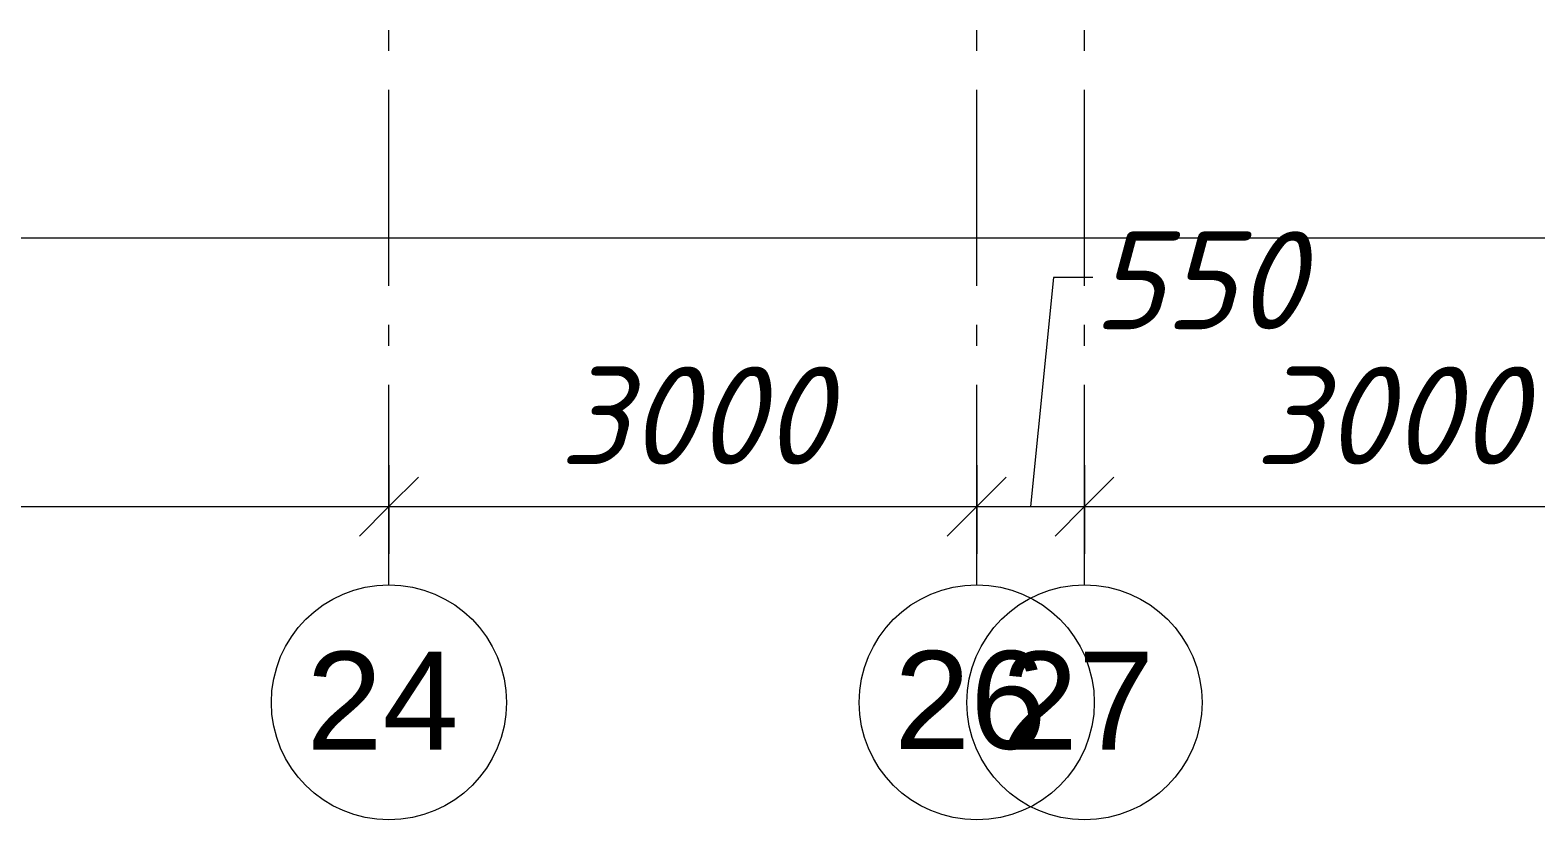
# Model space of a CAD drawing. Header units: millimetres. Extents: x -537608 to 253996, y -217170 to 186033.
# Drawn here: x -281308 to -273622, y 86251 to 90283 of the extents above; entities that cross this region are included whole.
import ezdxf

# ---------------------------------------------------------------- set-up
doc = ezdxf.new("R2010")
doc.units = ezdxf.units.MM
doc.layers.add('PDF _Геометрия', color=7, linetype='Continuous')
doc.layers.add('PDF _Текст', color=7, linetype='Continuous')
doc.styles.add('PDF ArialMT', font='arial.ttf')
doc.styles.add('PDF ISOCPEUR Italic', font='isocpeui.ttf')

msp = doc.modelspace()

# ---------------------------------------------------------------- linework, layer by layer
at = {"layer": 'PDF _Геометрия', "color": 253, "lineweight": 9, "true_color": 0xaaaaaa}
for p, q in [((-279476.1843, 90177.6001), (-279476.1843, 90283.435)), ((-276476.1857, 90177.6001), (-276476.1857, 90283.435)), ((-275926.1835, 90177.6001), (-275926.1835, 90283.435)), ((-279476.1843, 88977.5999), (-279476.1843, 89977.6037)), ((-276476.1857, 88977.5999), (-276476.1857, 89977.6037)), ((-275926.1835, 88977.5999), (-275926.1835, 89977.6037)), ((-279476.1843, 88671.7685), (-279476.1843, 88777.6034)), ((-276476.1857, 88671.7685), (-276476.1857, 88777.6034)), ((-275926.1835, 88671.7685), (-275926.1835, 88777.6034)), ((-279476.1843, 87450.5056), (-279476.1843, 88471.7677)), ((-276476.1857, 87450.5056), (-276476.1857, 88471.7677)), ((-275926.1835, 87450.5056), (-275926.1835, 88471.7677))]:
    msp.add_line(p, q, dxfattribs=at)
at = {"layer": 'PDF _Геометрия', "lineweight": 9}
for p, q in [((-317116.1758, 89222.6878), (-213136.1964, 89222.6878)), ((-276084.2921, 89019.3413), (-276201.1846, 87849.9646)), ((-275884.2957, 89019.3413), (-276084.2921, 89019.3413)), ((-279476.1843, 88062.0951), (-279476.1843, 87849.9646)), ((-276476.1857, 88062.0951), (-276476.1857, 87849.9646)), ((-275926.1835, 88062.0951), (-275926.1835, 87849.9646)), ((-285476.1816, 87849.9646), (-279476.1843, 87849.9646)), ((-279476.1843, 87849.9646), (-276476.1857, 87849.9646)), ((-279476.1843, 87849.9646), (-279476.1843, 87609.9619)), ((-276476.1857, 87849.9646), (-275926.1835, 87849.9646)), ((-276476.1857, 87849.9646), (-276476.1857, 87609.9619)), ((-275926.1835, 87849.9646), (-272926.1849, 87849.9646)), ((-275926.1835, 87849.9646), (-275926.1835, 87609.9619))]:
    msp.add_line(p, q, dxfattribs=at)
at = {"layer": 'PDF _Геометрия', "lineweight": 20}
for p, q in [((-279326.1837, 87999.9609), (-279476.1843, 87849.9646)), ((-276326.1851, 87999.9609), (-276476.1857, 87849.9646)), ((-275776.1829, 87999.9609), (-275926.1835, 87849.9646)), ((-279476.1843, 87849.9646), (-279626.1848, 87699.964)), ((-276476.1857, 87849.9646), (-276626.1862, 87699.964)), ((-275926.1835, 87849.9646), (-276076.1841, 87699.964))]:
    msp.add_line(p, q, dxfattribs=at)
for centre, radius in [((-279476.1823, 86850.5093), 600.0003), ((-276476.1831, 86850.5072), 599.9997), ((-275926.1839, 86850.5067), 599.9984)]:
    msp.add_circle(centre, radius, dxfattribs=at)

# ---------------------------------------------------------------- texts
at = {"layer": 'PDF _Текст', "char_height": 500, "attachment_point": 4}
for s, insert, style in [('550', (-275884.3043, 89006.0188), 'PDF ISOCPEUR Italic'), ('3000', (-278608.2598, 88315.4762), 'PDF ISOCPEUR Italic'), ('3000', (-275058.2591, 88315.4762), 'PDF ISOCPEUR Italic'), ('24', (-279897.7412, 86859.5823), 'PDF ArialMT'), ('26', (-276897.7426, 86859.5823), 'PDF ArialMT'), ('27', (-276347.7404, 86859.5823), 'PDF ArialMT')]:
    msp.add_mtext(s, dxfattribs=dict(at, insert=insert, style=style))

doc.saveas('drawing.dxf')
